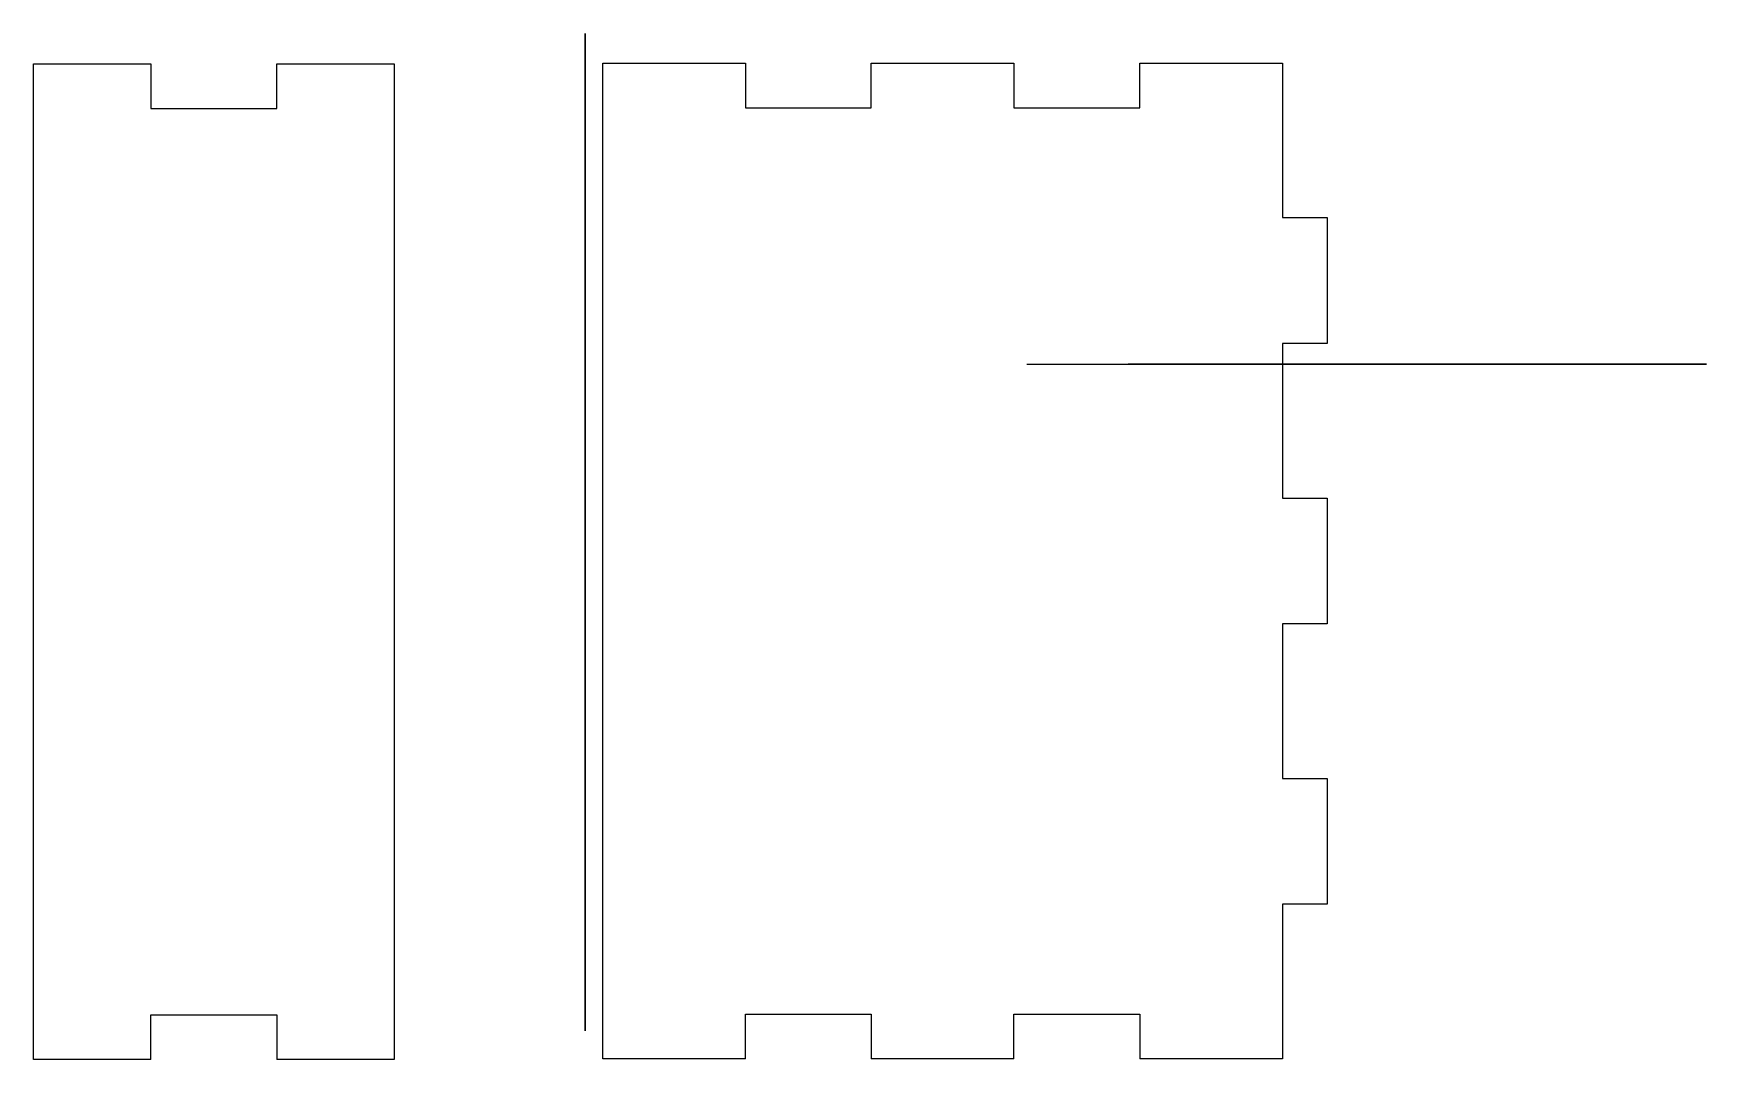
# Model space of a CAD drawing. Header units: centimetres. Extents: x -6.6 to 13.4, y -8.3 to 3.9.
import ezdxf

# ---------------------------------------------------------------- set-up
doc = ezdxf.new("R2010")
doc.units = ezdxf.units.CM
doc.header["$MEASUREMENT"] = 0
for name, color, linetype in [('housing v13_back', 7, 'Continuous'), ('housing v13_bottom', 7, 'Continuous'), ('housing v13_cover', 7, 'Continuous'), ('housing v13_sides', 7, 'Continuous'), ('housing v13_top', 7, 'Continuous')]:
    doc.layers.add(name, color=color, linetype=linetype)

msp = doc.modelspace()

# ---------------------------------------------------------------- linework, layer by layer
at = {"layer": 'housing v13_back'}
for p, q in [((0, -7.943, 4), (0, 3.923, 4)), ((0, 3.923, 1), (0, 3.923, 0.467)), ((0, 3.39, 1.75), (0, 3.923, 1.75)), ((0, 3.923, 3.25), (0, 3.39, 3.25)), ((0, 2.082, 0.467), (0, 3.923, 0.467)), ((0, 3.923, 4), (0, 3.923, 3.25)), ((0, 3.923, 1), (0, 3.923, 1.75)), ((0, 3.923, 1), (0, -7.943, 1)), ((0, 3.39, 3.25), (0, 3.39, 1.75)), ((0, 0.582, 1), (0, 2.082, 1)), ((0, 2.082, 1), (0, 2.082, 0.467)), ((0, 0.582, 0.467), (0, 0.582, 1)), ((0, -1.26, 0.467), (0, 0.582, 0.467)), ((0, -2.76, 1), (0, -1.26, 1)), ((0, -1.26, 1), (0, -1.26, 0.467)), ((0, -2.76, 0.467), (0, -2.76, 1)), ((0, -4.601, 0.467), (0, -2.76, 0.467)), ((0, -4.601, 1), (0, -4.601, 0.467)), ((0, -6.101, 1), (0, -4.601, 1)), ((0, -5.61, 2.5), (0, -7.41, 2.5)), ((0, -5.61, 2.5), (0, -5.61, 4)), ((0, -5.61, 2.5), (0, -5.61, 1)), ((0, -6.101, 0.467), (0, -7.943, 0.467)), ((0, -6.101, 0.467), (0, -6.101, 1)), ((0, -7.943, 3.25), (0, -7.41, 3.25)), ((0, -7.41, 1.75), (0, -7.943, 1.75)), ((0, -7.41, 3.25), (0, -7.41, 1.75)), ((0, -7.943, 3.25), (0, -7.943, 4)), ((0, -7.943, 1.75), (0, -7.943, 1)), ((0, -7.943, 0.467), (0, -7.943, 1))]:
    msp.add_line(p, q, dxfattribs=at)
at = {"layer": 'housing v13_back', "extrusion": (1, 0, 0)}
msp.add_circle((-5.61, 2.5), 0.35, dxfattribs=at)
at = {"layer": 'housing v13_back'}
msp.add_point((0, 0), dxfattribs=at)
at = {"layer": 'housing v13_bottom'}
for p, q in [((0.209, -8.278), (0.209, 3.588)), ((0.209, 3.588), (1.909, 3.588)), ((1.909, 3.588), (1.909, 3.055)), ((3.409, 3.055), (3.409, 3.588)), ((3.409, 3.588), (5.109, 3.588)), ((5.109, 3.588), (5.109, 3.055)), ((6.609, 3.588), (8.309, 3.588)), ((6.609, 3.055), (6.609, 3.588)), ((8.309, 3.588), (8.309, 1.747)), ((1.909, 3.055), (3.409, 3.055)), ((5.109, 3.055), (6.609, 3.055)), ((8.309, 1.747), (8.842, 1.747)), ((8.842, 1.747), (8.842, 0.247)), ((8.309, 0.247), (8.309, -1.595)), ((8.842, 0.247), (8.309, 0.247)), ((8.309, -1.595), (8.842, -1.595)), ((8.842, -1.595), (8.842, -3.095)), ((8.309, -3.095), (8.309, -4.936)), ((8.842, -3.095), (8.309, -3.095)), ((8.309, -4.936), (8.842, -4.936)), ((8.842, -4.936), (8.842, -6.436)), ((8.842, -6.436), (8.309, -6.436)), ((8.309, -6.436), (8.309, -8.278)), ((1.909, -8.278), (1.909, -7.745)), ((1.909, -7.745), (3.409, -7.745)), ((3.409, -7.745), (3.409, -8.278)), ((5.109, -8.278), (5.109, -7.745)), ((5.109, -7.745), (6.609, -7.745)), ((6.609, -7.745), (6.609, -8.278)), ((1.909, -8.278), (0.209, -8.278)), ((5.109, -8.278), (3.409, -8.278)), ((8.309, -8.278), (6.609, -8.278))]:
    msp.add_line(p, q, dxfattribs=at)
msp.add_point((0, 0), dxfattribs=at)
at = {"layer": 'housing v13_cover'}
for p, q in [((0, 3.942, 5.238), (0, -7.924, 5.238)), ((0, 2.942, 9.879), (0, 3.942, 9.879)), ((0, -7.924, 14.52), (0, 3.942, 14.52)), ((0, 3.942, 14.52), (0, 3.942, 5.238)), ((0, 2.942, 9.879), (0, 2.942, 5.238)), ((0, 2.942, 9.879), (0, 2.942, 14.52)), ((0, -6.924, 9.879), (0, -7.924, 9.879)), ((0, -6.924, 9.879), (0, -6.924, 14.52)), ((0, -6.924, 9.879), (0, -6.924, 5.238)), ((0, -7.924, 5.238), (0, -7.924, 14.52))]:
    msp.add_line(p, q, dxfattribs=at)
at = {"layer": 'housing v13_cover', "extrusion": (1, 0, 0)}
for centre in [(2.942, 9.879), (-6.924, 9.879)]:
    msp.add_circle(centre, 0.25, dxfattribs=at)
at = {"layer": 'housing v13_cover'}
msp.add_point((0, 0), dxfattribs=at)
at = {"layer": 'housing v13_sides'}
for p, q in [((5.263, 0, 1.674), (6.963, 0, 1.674)), ((5.263, 0, 12.474), (5.263, 0, 1.674)), ((5.263, 0, 12.474), (6.663, 0, 12.474)), ((13.363, 0, 3.924), (6.47, 0, 3.924)), ((6.47, 0, 2.424), (13.363, 0, 2.424)), ((6.47, 0, 3.924), (6.47, 0, 2.424)), ((6.663, 0, 13.007), (8.163, 0, 13.007)), ((6.663, 0, 12.474), (6.663, 0, 13.007)), ((6.963, 0, 1.674), (6.963, 0, 1.141)), ((6.963, 0, 1.141), (8.463, 0, 1.141)), ((8.163, 0, 13.007), (8.163, 0, 12.474)), ((8.163, 0, 12.474), (9.563, 0, 12.474)), ((8.463, 0, 1.141), (8.463, 0, 1.674)), ((8.463, 0, 1.674), (10.163, 0, 1.674)), ((9.563, 0, 12.474), (13.363, 0, 4.674)), ((10.163, 0, 1.674), (10.163, 0, 1.141)), ((10.163, 0, 1.141), (11.663, 0, 1.141)), ((11.663, 0, 1.141), (11.663, 0, 1.674)), ((11.663, 0, 1.674), (13.363, 0, 1.674)), ((13.363, 0, 3.924), (13.363, 0, 4.674)), ((13.363, 0, 1.674), (13.363, 0, 2.424))]:
    msp.add_line(p, q, dxfattribs=at)
msp.add_point((0, 0), dxfattribs=at)
at = {"layer": 'housing v13_top'}
for p, q in [((-6.574, 3.579), (-5.174, 3.579)), ((-6.574, -8.287), (-6.574, 3.579)), ((-5.174, 3.579), (-5.174, 3.046)), ((-3.674, 3.579), (-2.274, 3.579)), ((-3.674, 3.046), (-3.674, 3.579)), ((-2.274, 3.579), (-2.274, -8.287)), ((-5.174, 3.046), (-3.674, 3.046)), ((-5.174, -7.754), (-3.674, -7.754)), ((-5.174, -8.287), (-5.174, -7.754)), ((-3.674, -7.754), (-3.674, -8.287)), ((-5.174, -8.287), (-6.574, -8.287)), ((-2.274, -8.287), (-3.674, -8.287))]:
    msp.add_line(p, q, dxfattribs=at)
msp.add_point((0, 0), dxfattribs=at)

doc.saveas('drawing.dxf')
